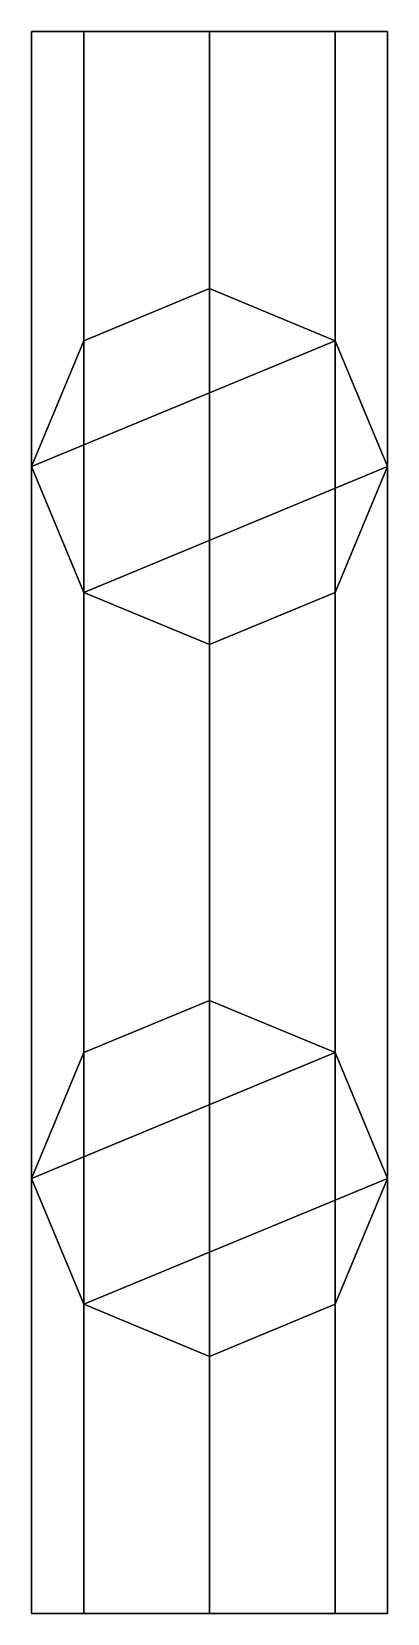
# Model space of a CAD drawing. Extents: x -3.2 to 3.2, y -9.8 to 8.
# Drawn here: x -3.19 to -3.01, y 7.24 to 8.04 of the extents above.
import ezdxf

# ---------------------------------------------------------------- set-up
doc = ezdxf.new("R2010")
doc.units = 0
doc.layers.add('MOORING_POSTS', color=3, linetype='CONTINUOUS')

msp = doc.modelspace()

# ---------------------------------------------------------------- linework, layer by layer
at = {"layer": 'MOORING_POSTS'}
for points in [[(-3.16364, 7.24, 2.14636), (-3.19, 7.24, 2.21), (-3.19, 8.04, 2.21), (-3.16364, 8.04, 2.14636)], [(-3.19, 7.24, 2.21), (-3.16364, 7.24, 2.27364), (-3.16364, 8.04, 2.27364), (-3.19, 8.04, 2.21)], [(-3.1, 8.04, 2.12), (-3.16364, 8.04, 2.14636), (-3.19, 8.04, 2.21), (-3.03636, 8.04, 2.14636)], [(-3.03636, 8.04, 2.14636), (-3.19, 8.04, 2.21), (-3.16364, 8.04, 2.27364), (-3.01, 8.04, 2.21)], [(-3.1, 7.24, 2.12), (-3.16364, 7.24, 2.14636), (-3.16364, 8.04, 2.14636), (-3.1, 8.04, 2.12)], [(-3.16364, 7.24, 2.27364), (-3.1, 7.24, 2.3), (-3.1, 8.04, 2.3), (-3.16364, 8.04, 2.27364)], [(-3.01, 8.04, 2.21), (-3.16364, 8.04, 2.27364), (-3.1, 8.04, 2.3), (-3.03636, 8.04, 2.27364)], [(-3.03636, 7.24, 2.14636), (-3.1, 7.24, 2.12), (-3.1, 8.04, 2.12), (-3.03636, 8.04, 2.14636)], [(-3.1, 7.24, 2.3), (-3.03636, 7.24, 2.27364), (-3.03636, 8.04, 2.27364), (-3.1, 8.04, 2.3)], [(-3.01, 7.24, 2.21), (-3.03636, 7.24, 2.14636), (-3.03636, 8.04, 2.14636), (-3.01, 8.04, 2.21)], [(-3.03636, 7.24, 2.27364), (-3.01, 7.24, 2.21), (-3.01, 8.04, 2.21), (-3.03636, 8.04, 2.27364)], [(-3.1, 7.91, 2.42), (-3.16364, 7.88364, 2.42), (-3.19, 7.82, 2.42), (-3.03636, 7.88364, 2.42)], [(-3.1, 7.91, 2.01), (-3.16364, 7.88364, 2.01), (-3.16364, 7.88364, 2.42), (-3.1, 7.91, 2.42)], [(-3.03636, 7.88364, 2.01), (-3.1, 7.91, 2.01), (-3.1, 7.91, 2.42), (-3.03636, 7.88364, 2.42)], [(-3.16364, 7.88364, 2.01), (-3.19, 7.82, 2.01), (-3.19, 7.82, 2.42), (-3.16364, 7.88364, 2.42)], [(-3.03636, 7.88364, 2.42), (-3.19, 7.82, 2.42), (-3.16364, 7.75636, 2.42), (-3.01, 7.82, 2.42)], [(-3.01, 7.82, 2.01), (-3.03636, 7.88364, 2.01), (-3.03636, 7.88364, 2.42), (-3.01, 7.82, 2.42)], [(-3.19, 7.82, 2.01), (-3.16364, 7.75636, 2.01), (-3.16364, 7.75636, 2.42), (-3.19, 7.82, 2.42)], [(-3.01, 7.82, 2.42), (-3.16364, 7.75636, 2.42), (-3.1, 7.73, 2.42), (-3.03636, 7.75636, 2.42)], [(-3.03636, 7.75636, 2.01), (-3.01, 7.82, 2.01), (-3.01, 7.82, 2.42), (-3.03636, 7.75636, 2.42)], [(-3.16364, 7.75636, 2.01), (-3.1, 7.73, 2.01), (-3.1, 7.73, 2.42), (-3.16364, 7.75636, 2.42)], [(-3.1, 7.73, 2.01), (-3.03636, 7.75636, 2.01), (-3.03636, 7.75636, 2.42), (-3.1, 7.73, 2.42)], [(-3.1, 7.55, 2.42), (-3.16364, 7.52364, 2.42), (-3.19, 7.46, 2.42), (-3.03636, 7.52364, 2.42)], [(-3.1, 7.55, 2.01), (-3.16364, 7.52364, 2.01), (-3.16364, 7.52364, 2.42), (-3.1, 7.55, 2.42)], [(-3.03636, 7.52364, 2.01), (-3.1, 7.55, 2.01), (-3.1, 7.55, 2.42), (-3.03636, 7.52364, 2.42)], [(-3.16364, 7.52364, 2.01), (-3.19, 7.46, 2.01), (-3.19, 7.46, 2.42), (-3.16364, 7.52364, 2.42)], [(-3.03636, 7.52364, 2.42), (-3.19, 7.46, 2.42), (-3.16364, 7.39636, 2.42), (-3.01, 7.46, 2.42)], [(-3.01, 7.46, 2.01), (-3.03636, 7.52364, 2.01), (-3.03636, 7.52364, 2.42), (-3.01, 7.46, 2.42)], [(-3.19, 7.46, 2.01), (-3.16364, 7.39636, 2.01), (-3.16364, 7.39636, 2.42), (-3.19, 7.46, 2.42)], [(-3.01, 7.46, 2.42), (-3.16364, 7.39636, 2.42), (-3.1, 7.37, 2.42), (-3.03636, 7.39636, 2.42)], [(-3.03636, 7.39636, 2.01), (-3.01, 7.46, 2.01), (-3.01, 7.46, 2.42), (-3.03636, 7.39636, 2.42)], [(-3.16364, 7.39636, 2.01), (-3.1, 7.37, 2.01), (-3.1, 7.37, 2.42), (-3.16364, 7.39636, 2.42)], [(-3.1, 7.37, 2.01), (-3.03636, 7.39636, 2.01), (-3.03636, 7.39636, 2.42), (-3.1, 7.37, 2.42)], [(-3.19, 7.24, 2.21), (-3.03636, 7.24, 2.27364), (-3.1, 7.24, 2.3), (-3.16364, 7.24, 2.27364)], [(-3.16364, 7.24, 2.14636), (-3.01, 7.24, 2.21), (-3.03636, 7.24, 2.27364), (-3.19, 7.24, 2.21)], [(-3.1, 7.24, 2.12), (-3.03636, 7.24, 2.14636), (-3.01, 7.24, 2.21), (-3.16364, 7.24, 2.14636)]]:
    msp.add_3dface(points, dxfattribs=at)

doc.saveas('drawing.dxf')
